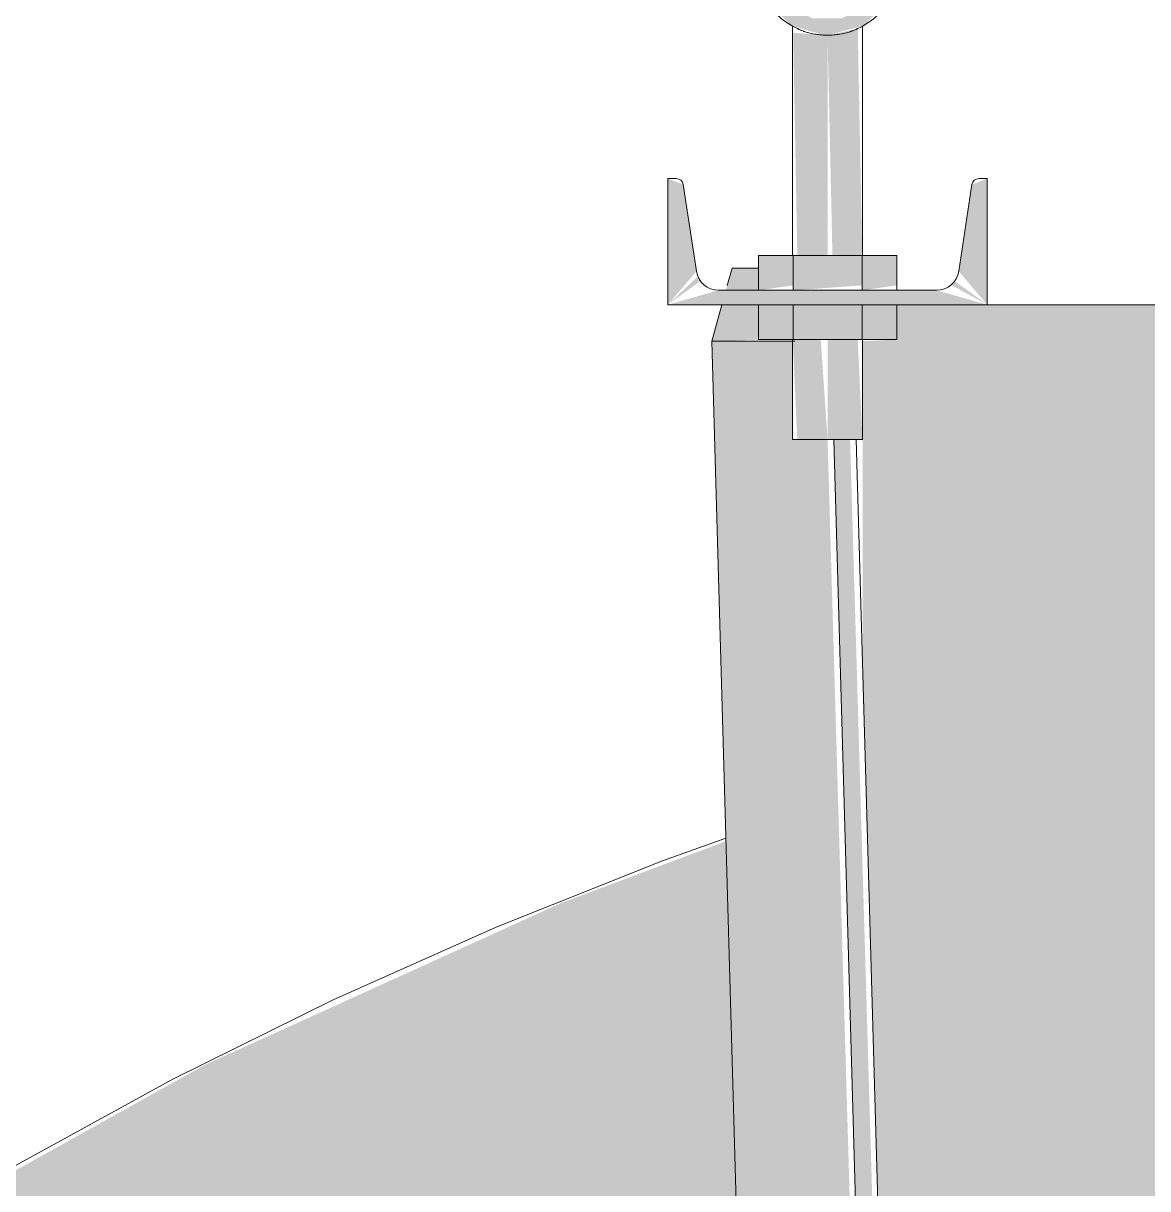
# Model space of a CAD drawing. Header units: inches. Extents: x -55396 to -733, y -290 to 853.
# Drawn here: x -25832.09 to -25818, y 270.3 to 284.9 of the extents above; entities that cross this region are included whole.
import ezdxf

# ---------------------------------------------------------------- set-up
doc = ezdxf.new("R2010")
doc.units = ezdxf.units.IN
doc.header["$MEASUREMENT"] = 0
doc.layers.add('M-HVAC-DUCT', color=70, linetype='Continuous', lineweight=9)
doc.layers.add('Q-SPCQ', color=91, linetype='Continuous', lineweight=9)

# ---------------------------------------------------------------- blocks, each defined once
blk = doc.blocks.new('Basketball_Backstop-Performance_Sports_Systems-3103-Ceiling_Hung - 27_-0_ to 27_-11 7_8_-V29-Section 13')
at = {"layer": 'Q-SPCQ'}
for points in [[(-25822.015, 284.75), (-25821.562, 284.871), (-25821.23, 285.203), (-25821.113, 285.687), (-25821.23, 286.109), (-25821.265, 286.089), (-25821.302, 285.465), (-25821.503, 285.144), (-25821.832, 284.962), (-25822.209, 284.963), (-25822.546, 285.157), (-25822.742, 285.514), (-25822.874, 285.931), (-25822.916, 285.615), (-25822.8, 285.203), (-25822.468, 284.871), (-25822.088, 284.76)], [(-25822.881, 281.555), (-25822.448, 281.617), (-25822.448, 281.992), (-25822.881, 281.992), (-25822.881, 281.617)], [(-25822.448, 281.555), (-25821.582, 281.617), (-25821.582, 281.992), (-25822.448, 281.992), (-25822.448, 281.617)], [(-25821.582, 281.555), (-25821.149, 281.617), (-25821.149, 281.992), (-25821.582, 281.992), (-25821.582, 281.617)], [(-25822.881, 280.937), (-25822.448, 280.937), (-25822.448, 281.375), (-25822.881, 281.375)], [(-25822.448, 280.937), (-25821.582, 280.937), (-25821.582, 281.375), (-25822.448, 281.375)], [(-25821.582, 280.937), (-25821.149, 280.937), (-25821.149, 281.375), (-25821.582, 281.375)], [(-25818.307, 152.543), (-25822.015, 279.687), (-25822.453, 279.687), (-25822.453, 280.918), (-25823.467, 280.918), (-25819.801, 152.543), (-25819.672, 152.543)], [(-25818.307, 152.543), (-25818.282, 152.633), (-25818.365, 164.434), (-25821.733, 279.687), (-25821.938, 279.687), (-25818.368, 154.669)]]:
    blk.add_hatch(color=256, dxfattribs=at).paths.add_polyline_path(points, flags=0)
h = blk.add_hatch(color=256, dxfattribs=at)
h.paths.add_polyline_path([(-25821.582, 279.687), (-25821.578, 279.687), (-25821.637, 280.937), (-25822.015, 280.937), (-25822.015, 279.687), (-25821.593, 279.687)], flags=0)
h.paths.add_polyline_path([(-25821.675, 281.992), (-25821.581, 281.992), (-25821.637, 284.833), (-25822.015, 284.75), (-25821.954, 281.992), (-25821.718, 281.992)], flags=0)
h = blk.add_hatch(color=256, dxfattribs=at)
h.paths.add_polyline_path([(-25822.325, 279.687), (-25822.015, 279.687), (-25822.1, 280.937), (-25822.451, 280.937), (-25822.394, 279.687)], flags=0)
h.paths.add_polyline_path([(-25822.203, 281.992), (-25822.015, 281.992), (-25822.015, 284.75), (-25822.446, 284.781), (-25822.394, 281.992), (-25822.262, 281.992)], flags=0)
h = blk.add_hatch(color=256, dxfattribs=at)
h.paths.add_polyline_path([(-25820.015, 281.375), (-25820.015, 282.955), (-25820.207, 282.879), (-25820.372, 281.793), (-25820.222, 281.617)], flags=0)
h.paths.add_polyline_path([(-25820.015, 281.375), (-25820.422, 281.671), (-25820.456, 281.617)], flags=0)
h.paths.add_polyline_path([(-25824.015, 281.375), (-25823.658, 281.793), (-25823.824, 282.879), (-25824.015, 282.955), (-25824.015, 281.617)], flags=0)
h.paths.add_polyline_path([(-25824.015, 281.375), (-25823.609, 281.671), (-25823.641, 281.729), (-25823.759, 281.617)], flags=0)
h.paths.add_polyline_path([(-25820.015, 281.375), (-25820.649, 281.555), (-25823.381, 281.555), (-25824.015, 281.375)], flags=0)
h = blk.add_hatch(color=256, dxfattribs=at)
h.paths.add_polyline_path([(-25823.381, 280.918), (-25822.881, 280.937), (-25822.881, 281.375), (-25823.34, 281.375), (-25823.467, 280.918)], flags=0)
h.paths.add_polyline_path([(-25822.881, 281.555), (-25822.881, 281.832), (-25823.212, 281.832), (-25823.29, 281.555)], flags=0)
h = blk.add_hatch(color=256, dxfattribs=at)
h.paths.add_polyline_path([(-25819.801, 116), (-25819.015, 116), (-25819.035, 119.783), (-25822.328, 119.75), (-25822.328, 116), (-25819.873, 116)], flags=0)
h.paths.add_polyline_path([(-25819.015, 120.217), (-25819.081, 128.75), (-25822.328, 128.75), (-25822.319, 128.312), (-25821.64, 128.312), (-25821.64, 128.125), (-25822.328, 128.125), (-25822.325, 120.204), (-25821.34, 120.233), (-25820.11, 120.242), (-25819.037, 120.217)], flags=0)
h.paths.add_polyline_path([(-25819.505, 120), (-25819.015, 120.125), (-25819.037, 120.207), (-25819.359, 120.065)], flags=0)
h.paths.add_polyline_path([(-25819.015, 119.823), (-25819.036, 119.938), (-25819.159, 119.875), (-25819.035, 119.83)], flags=0)
h.paths.add_polyline_path([(-25821.884, 129.25), (-25819.015, 129.25), (-25819.015, 135.471), (-25822.328, 135.438), (-25822.318, 129.875), (-25821.64, 129.875), (-25821.64, 129.687), (-25822.328, 129.687), (-25822.319, 129.25), (-25822.188, 129.25)], flags=0)
h.paths.add_polyline_path([(-25819.015, 135.904), (-25819.015, 152.543), (-25819.801, 152.543), (-25820.11, 161.788), (-25820.892, 161.753), (-25822.328, 161.75), (-25822.314, 135.891), (-25821.275, 135.925), (-25820.11, 135.929), (-25819.118, 135.906)], flags=0)
h.paths.add_polyline_path([(-25819.505, 135.687), (-25819.015, 135.812), (-25819.015, 135.904), (-25819.359, 135.752)], flags=0)
h.paths.add_polyline_path([(-25819.015, 135.511), (-25819.015, 135.623), (-25819.326, 135.623), (-25819.117, 135.547)], flags=0)
h.paths.add_polyline_path([(-25821.971, 162.187), (-25820.078, 162.248), (-25821.884, 224.125), (-25822.328, 224.125), (-25822.296, 162.203), (-25822.097, 162.193)], flags=0)
h.paths.add_polyline_path([(-25819.015, 187.186), (-25819.015, 224.75), (-25820.088, 224.75), (-25819.063, 188.847)], flags=0)
h.paths.add_polyline_path([(-25821.973, 224.312), (-25821.851, 224.312), (-25821.884, 224.75), (-25822.328, 224.75), (-25822.254, 224.312), (-25821.998, 224.312)], flags=0)
h.paths.add_polyline_path([(-25822.215, 225.25), (-25821.877, 225.25), (-25821.973, 225.687), (-25822.328, 225.687), (-25822.253, 225.25)], flags=0)
h.paths.add_polyline_path([(-25819.672, 225.25), (-25819.015, 225.25), (-25819.015, 281.375), (-25821.149, 281.375), (-25821.149, 280.937), (-25821.579, 280.918), (-25821.573, 276.734), (-25820.102, 225.25), (-25819.873, 225.25)], flags=0)
h.paths.add_polyline_path([(-25821.995, 225.875), (-25821.895, 225.875), (-25822.328, 241.022), (-25822.253, 225.875), (-25822.215, 225.875)], flags=0)
h = blk.add_hatch(color=256, dxfattribs=at)
h.paths.add_polyline_path([(-25815.703, 116), (-25815.703, 119.125), (-25816.39, 119.125), (-25816.39, 119.312), (-25815.703, 119.312), (-25815.703, 119.75), (-25819.015, 119.75), (-25819.015, 116), (-25815.816, 116)], flags=0)
h.paths.add_polyline_path([(-25816.147, 120.25), (-25815.703, 120.25), (-25815.703, 120.687), (-25816.39, 120.687), (-25816.39, 120.875), (-25815.703, 120.875), (-25815.703, 128.788), (-25817.107, 128.752), (-25819.015, 128.75), (-25818.993, 120.25), (-25816.659, 120.25)], flags=0)
h.paths.add_polyline_path([(-25819.015, 129.217), (-25816.524, 129.221), (-25815.703, 129.208), (-25815.703, 134.812), (-25816.39, 134.812), (-25816.39, 135), (-25815.703, 135), (-25815.703, 135.437), (-25819.015, 135.437), (-25819.015, 129.241)], flags=0)
h.paths.add_polyline_path([(-25818.525, 129), (-25819.015, 129.125), (-25818.948, 129.056)], flags=0)
h.paths.add_polyline_path([(-25819.015, 128.823), (-25818.525, 129), (-25819.015, 128.875)], flags=0)
h.paths.add_polyline_path([(-25818.158, 135.937), (-25815.703, 135.937), (-25815.703, 136.375), (-25816.39, 136.375), (-25816.39, 136.562), (-25815.703, 136.562), (-25815.785, 161.125), (-25816.39, 161.125), (-25816.39, 161.312), (-25815.703, 161.312), (-25815.784, 161.75), (-25818.289, 161.75), (-25818.282, 159.551), (-25818.307, 152.543), (-25819.015, 152.543), (-25819.015, 135.937), (-25818.912, 135.937)], flags=0)
h.paths.add_polyline_path([(-25816.147, 162.25), (-25815.703, 162.25), (-25815.784, 162.687), (-25816.39, 162.687), (-25816.39, 162.875), (-25815.703, 162.875), (-25815.741, 224.784), (-25817.107, 224.752), (-25819.015, 224.75), (-25819.015, 187.186), (-25818.282, 162.25), (-25816.39, 162.25)], flags=0)
h.paths.add_polyline_path([(-25819.015, 225.217), (-25816.325, 225.206), (-25815.703, 225.208), (-25815.703, 281.375), (-25819.015, 281.375), (-25819.015, 225.241)], flags=0)
h.paths.add_polyline_path([(-25818.525, 225), (-25819.015, 225.125), (-25819.015, 225.065)], flags=0)
h.paths.add_polyline_path([(-25819.015, 224.823), (-25818.525, 225), (-25819.015, 224.875)], flags=0)
for p, q in [((-25822.453, 284.862), (-25822.453, 281.992)), ((-25822.453, 284.862), (-25822.453, 281.992)), ((-25821.578, 281.992), (-25821.578, 284.862)), ((-25821.578, 281.992), (-25821.578, 284.862)), ((-25823.913, 282.955), (-25824.015, 282.955)), ((-25824.015, 282.955), (-25824.015, 281.375)), ((-25820.015, 282.955), (-25820.118, 282.955)), ((-25820.015, 281.375), (-25820.015, 282.955)), ((-25823.658, 281.793), (-25823.824, 282.879)), ((-25820.207, 282.879), (-25820.372, 281.793)), ((-25822.881, 281.992), (-25822.448, 281.992)), ((-25822.881, 281.992), (-25822.881, 281.555)), ((-25822.448, 281.992), (-25821.582, 281.992)), ((-25822.448, 281.992), (-25822.448, 281.555)), ((-25821.582, 281.992), (-25821.149, 281.992)), ((-25821.582, 281.992), (-25821.582, 281.555)), ((-25821.149, 281.555), (-25821.149, 281.992)), ((-25823.212, 281.832), (-25823.272, 281.617)), ((-25822.881, 281.832), (-25823.212, 281.832)), ((-25820.649, 281.555), (-25823.381, 281.555)), ((-25824.015, 281.375), (-25820.015, 281.375)), ((-25823.34, 281.375), (-25823.467, 280.918)), ((-25822.881, 281.375), (-25822.881, 280.937)), ((-25822.448, 281.375), (-25822.448, 280.937)), ((-25821.582, 281.375), (-25821.582, 280.937)), ((-25821.149, 280.937), (-25821.149, 281.375)), ((-25820.021, 281.375), (-25819.015, 281.375)), ((-25819.015, 281.375), (-25815.703, 281.375)), ((-25823.467, 280.918), (-25822.427, 280.918)), ((-25823.467, 280.918), (-25819.801, 152.543)), ((-25822.448, 280.937), (-25822.881, 280.937)), ((-25822.453, 280.937), (-25822.453, 279.687)), ((-25821.582, 280.937), (-25822.448, 280.937)), ((-25821.149, 280.937), (-25821.582, 280.937)), ((-25821.578, 279.687), (-25821.578, 280.937)), ((-25822.015, 279.687), (-25822.453, 279.687)), ((-25821.578, 279.687), (-25822.015, 279.687)), ((-25821.938, 279.687), (-25818.307, 152.543)), ((-25821.657, 279.687), (-25818.305, 162.328))]:
    blk.add_line(p, q, dxfattribs=at)
for centre, radius, start, end in [((-25822.015, 285.656), 0.906, 180, 0), ((-25823.913, 282.865), 0.09, 8.6582, 90), ((-25820.118, 282.865), 0.09, 90, 171.3418), ((-25823.381, 281.835), 0.28, 188.6582, 270), ((-25820.649, 281.835), 0.28, 270, 351.3418)]:
    blk.add_arc(centre, radius, start, end, dxfattribs=at)
for points, knots in [([(-25822.297, 284.795), (-25822.302, 284.796), (-25822.311, 284.799), (-25822.329, 284.806), (-25822.351, 284.814), (-25822.37, 284.822), (-25822.384, 284.829), (-25822.39, 284.831), (-25822.393, 284.833)], [0.2222222, 0.2222222, 0.2222222, 0.2222222, 0.2361111, 0.25, 0.2777778, 0.3055556, 0.3194444, 0.3333333, 0.3333333, 0.3333333, 0.3333333]), ([(-25821.637, 284.833), (-25821.64, 284.831), (-25821.647, 284.829), (-25821.661, 284.822), (-25821.68, 284.814), (-25821.701, 284.806), (-25821.719, 284.799), (-25821.729, 284.796), (-25821.733, 284.795)], [0.6666667, 0.6666667, 0.6666667, 0.6666667, 0.6805556, 0.6944444, 0.7222222, 0.75, 0.7638889, 0.7777778, 0.7777778, 0.7777778, 0.7777778]), ([(-25822.015, 284.75), (-25822.041, 284.75), (-25822.08, 284.752), (-25822.13, 284.758), (-25822.155, 284.761), (-25822.167, 284.763)], [0, 0, 0, 0, 0.0555556, 0.0833333, 0.1111111, 0.1111111, 0.1111111, 0.1111111]), ([(-25821.864, 284.763), (-25821.876, 284.761), (-25821.9, 284.758), (-25821.95, 284.752), (-25821.989, 284.75), (-25822.015, 284.75)], [0.8888889, 0.8888889, 0.8888889, 0.8888889, 0.9166667, 0.9444444, 1, 1, 1, 1])]:
    blk.add_open_spline(points, degree=3, knots=knots, dxfattribs=at)
blk = doc.blocks.new('Round Elbow - 1_5 D-870650-Section 13')
at = {"layer": 'M-HVAC-DUCT'}
h = blk.add_hatch(color=256, dxfattribs=at)
h.paths.add_polyline_path([(-25848.788, 222), (-25846.357, 222), (-25846.127, 226.39), (-25845.439, 230.732), (-25844.302, 234.979), (-25842.726, 239.083), (-25840.73, 243), (-25838.336, 246.687), (-25835.569, 250.103), (-25832.437, 253.231), (-25829.044, 255.979), (-25825.357, 258.373), (-25822.86, 259.646), (-25823.288, 274.654), (-25825.344, 273.884), (-25829.817, 271.852), (-25833.837, 269.612), (-25838.105, 266.689), (-25842.084, 263.384), (-25845.742, 259.727), (-25849.558, 255), (-25852.058, 251.321), (-25854.695, 246.488), (-25856.576, 242.23), (-25858.219, 237.325), (-25859.404, 232.29), (-25860.144, 226.6), (-25860.357, 222), (-25851.145, 222)], flags=0)
h.paths.add_polyline_path([(-25815.703, 262.382), (-25813.089, 263.082), (-25808.747, 263.77), (-25804.357, 264), (-25804.357, 270.018), (-25809.578, 277.126), (-25810.388, 276.884), (-25810.778, 276.904), (-25811.142, 276.997), (-25811.624, 277.25), (-25812.026, 277.412), (-25815.216, 276.913), (-25815.703, 276.712), (-25815.703, 264.087)], flags=0)
h.paths.add_polyline_path([(-25804.357, 270.55), (-25804.357, 278), (-25808.924, 277.764), (-25809.26, 277.29), (-25804.659, 270.964)], flags=0)
at = {"layer": 'M-HVAC-DUCT', "flags": 128}
blk.add_lwpolyline([(-25823.289, 274.692), (-25824.085, 274.41), (-25826.165, 273.579), (-25828.21, 272.666), (-25830.217, 271.672), (-25832.182, 270.598)], dxfattribs=at)

msp = doc.modelspace()

# ---------------------------------------------------------------- block references
at = {"layer": 'M-HVAC-DUCT'}
msp.add_blockref('Round Elbow - 1_5 D-870650-Section 13', (0, 0), dxfattribs=at)
at = {"layer": 'Q-SPCQ'}
msp.add_blockref('Basketball_Backstop-Performance_Sports_Systems-3103-Ceiling_Hung - 27_-0_ to 27_-11 7_8_-V29-Section 13', (0, 0), dxfattribs=at)

doc.saveas('drawing.dxf')
